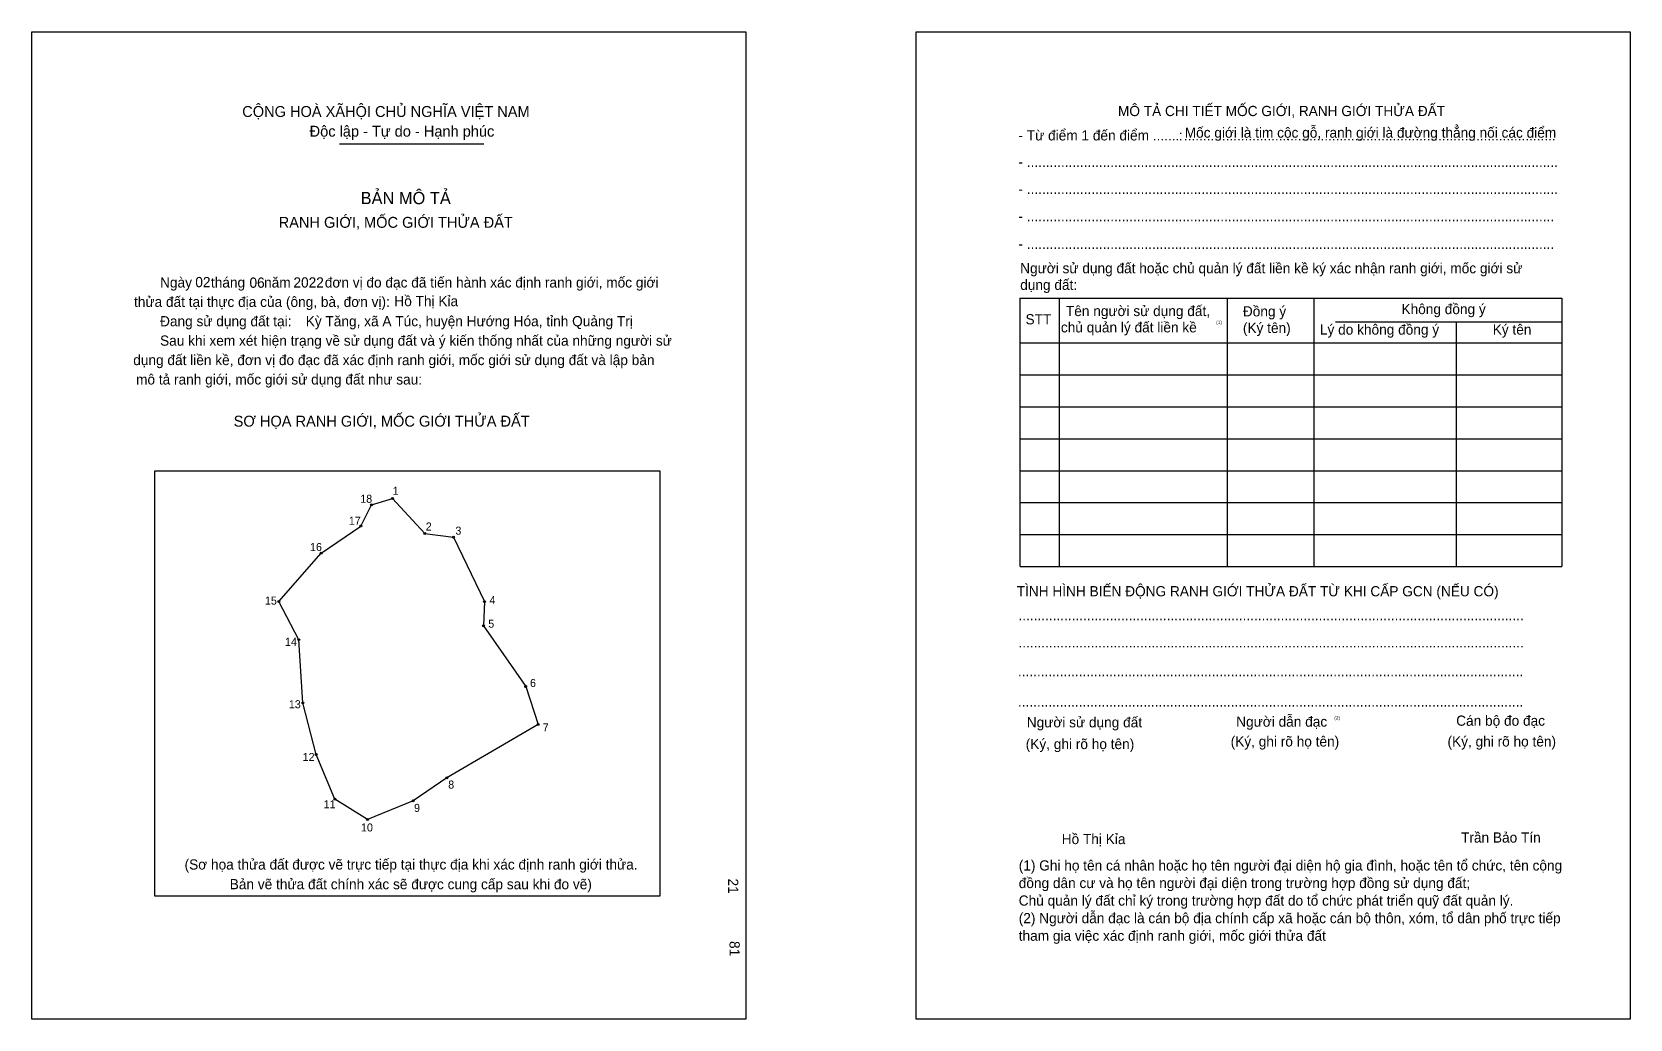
# Model space of a CAD drawing. Extents: x 549015 to 549945, y 1824748 to 1825323.
import ezdxf

# ---------------------------------------------------------------- set-up
doc = ezdxf.new("R2010")
doc.units = 0
for name, color, linetype in [('bmtKhungInTrang1', 7, 'Continuous'), ('bmtKhungInTrang2', 7, 'Continuous'), ('bmtNoiDung', 7, 'Continuous'), ('bmtTemplate', 7, 'Continuous'), ('CanhThua', 7, 'Continuous'), ('MocDinhThua', 7, 'Continuous'), ('SoHieuDinhThua', 7, 'Continuous')]:
    doc.layers.add(name, color=color, linetype=linetype)

msp = doc.modelspace()

# ---------------------------------------------------------------- linework, layer by layer
at = {"layer": 'bmtKhungInTrang1'}
msp.add_lwpolyline([(549014.51, 1825323.16), (549430.34, 1825323.16), (549430.34, 1824748.01), (549014.51, 1824748.01)], close=True, dxfattribs=at)
at = {"layer": 'bmtKhungInTrang2'}
msp.add_lwpolyline([(549529.51, 1825323.16), (549945.34, 1825323.16), (549945.34, 1824748.01), (549529.51, 1824748.01)], close=True, dxfattribs=at)
at = {"layer": 'bmtTemplate'}
for p, q in [((549193.7, 1825257.98), (549277.79, 1825257.98)), ((549612.92, 1825168.03), (549612.92, 1825011.67)), ((549710.75, 1825168.03), (549710.75, 1825011.67)), ((549761.07, 1825168.22), (549761.07, 1825011.67)), ((549905.53, 1825168.03), (549905.53, 1825011.67)), ((549773.84, 1825154.26), (549905.53, 1825154.26)), ((549590.12, 1825141.97), (549905.53, 1825141.97)), ((549590.12, 1825123.36), (549905.53, 1825123.36)), ((549590.12, 1825104.74), (549905.53, 1825104.74)), ((549590.12, 1825086.13), (549905.53, 1825086.13)), ((549590.12, 1825067.52), (549905.53, 1825067.52)), ((549590.12, 1825048.9), (549905.53, 1825048.9)), ((549590.12, 1825030.29), (549905.53, 1825030.29)), ((549590.12, 1825011.67), (549905.53, 1825011.67))]:
    msp.add_line(p, q, dxfattribs=at)
for points in [[(549589.92, 1825168.03), (549905.53, 1825168.03)], [(549589.92, 1825168.03), (549589.92, 1825011.67)], [(549844.14, 1825154.07), (549844.14, 1825011.67)]]:
    msp.add_lwpolyline(points, dxfattribs=at)
msp.add_lwpolyline([(549086.05, 1824819.64), (549086.05, 1825067.5), (549380.28, 1825067.5), (549380.28, 1824819.64)], close=True, dxfattribs=at)
at = {"layer": 'CanhThua'}
for p, q in [((549212.22, 1825047.57), (549224.58, 1825051.29)), ((549224.58, 1825051.29), (549243.36, 1825030.86)), ((549206.07, 1825035.29), (549212.22, 1825047.57)), ((549183.03, 1825019.54), (549206.07, 1825035.29)), ((549243.36, 1825030.86), (549260.07, 1825028.78)), ((549260.07, 1825028.78), (549278.07, 1824991.21)), ((549158.34, 1824991.25), (549183.03, 1825019.54)), ((549169.88, 1824969.05), (549158.34, 1824991.25)), ((549278.07, 1824991.21), (549277.49, 1824977.07)), ((549277.49, 1824977.07), (549302.08, 1824941.75)), ((549172.21, 1824932.18), (549169.88, 1824969.05)), ((549302.08, 1824941.75), (549309.3, 1824919.59)), ((549180.04, 1824902.21), (549172.21, 1824932.18)), ((549309.3, 1824919.59), (549256.14, 1824888.59)), ((549191, 1824876.18), (549180.04, 1824902.21)), ((549256.14, 1824888.59), (549236.51, 1824875.18)), ((549210.02, 1824864.3), (549191, 1824876.18)), ((549236.51, 1824875.18), (549210.02, 1824864.3))]:
    msp.add_line(p, q, dxfattribs=at)
at = {"layer": 'MocDinhThua'}
for centre in [(549224.58, 1825051.29), (549212.22, 1825047.57), (549206.07, 1825035.29), (549243.36, 1825030.86), (549260.07, 1825028.78), (549183.03, 1825019.54), (549158.34, 1824991.25), (549278.07, 1824991.21), (549277.49, 1824977.07), (549169.88, 1824969.05), (549302.08, 1824941.75), (549172.21, 1824932.18), (549309.3, 1824919.59), (549180.04, 1824902.21), (549256.14, 1824888.59), (549191, 1824876.18), (549236.51, 1824875.18), (549210.02, 1824864.3)]:
    msp.add_circle(centre, 0.561, dxfattribs=at)

# ---------------------------------------------------------------- texts
at = {"layer": 'bmtNoiDung'}
for s, height, p in [('02', 5.95, (549109.66, 1825174.44)), ('06', 5.95, (549141.21, 1825174.11)), ('2022', 5.95, (549166.81, 1825174.24)), ('Hồ Thị Kỉa', 5.95, (549225.59, 1825163.37)), ('Kỳ Tăng, xã A Túc, huyện Hướng Hóa, tỉnh Quảng Trị', 5.9499, (549173.97, 1825151.67)), ('Hồ Thị Kỉa', 5.95, (549614.31, 1824849.94))]:
    msp.add_text(s, height=height, dxfattribs=at).set_placement(p)
for s, p in [('21', (549419.98, 1824829.88)), ('81', (549420.83, 1824793.47))]:
    msp.add_text(s, height=5.95, rotation=270, dxfattribs=at).set_placement(p)
at = {"layer": 'bmtTemplate'}
for s, height, p in [('CỘNG HOÀ XÃHỘI CHỦ NGHĨA VIỆT NAM', 6.3465, (549136.99, 1825273.63)), ('MÔ TẢ CHI TIẾT MỐC GIỚI, RANH GIỚI THỬA ĐẤT', 5.9476, (549647.08, 1825274.14)), ('Độc lập - Tự do - Hạnh phúc', 6.3465, (549176.24, 1825262.15)), ('- Từ điểm 1 đến điểm .......', 5.9476, (549589.11, 1825259.95)), ('Mốc giới là tim cộc gỗ, ranh giới là đường thẳng nối các điểm', 5.9476, (549685.97, 1825261.53)), (':', 5.95, (549682.55, 1825259.95)), ('..................................................................................................', 5.9476, (549685.48, 1825259.95)), ('- ............................................................................................................................................', 5.94759, (549589.11, 1825244.54)), ('BẢN MÔ TẢ', 7.14, (549205.95, 1825222.82)), ('- ............................................................................................................................................', 5.94759, (549589.11, 1825228.72)), ('RANH GIỚI, MỐC GIỚI THỬA ĐẤT', 6.3465, (549158.21, 1825209.05)), ('- ...........................................................................................................................................', 5.94759, (549589.11, 1825212.89)), ('- ...........................................................................................................................................', 5.94759, (549589.11, 1825196.7)), ('Người sử dụng đất hoặc chủ quản lý đất liền kề ký xác nhận ranh giới, mốc giới sử', 5.9476, (549590.12, 1825182.55)), ('Ngày     tháng     năm         đơn vị đo đạc đã tiến hành xác định ranh giới, mốc giới ', 5.9499, (549089.12, 1825174.24)), ('dụng đất:', 5.948, (549590.12, 1825172.87)), ('thửa đất tại thực địa của (ông, bà, đơn vị):', 5.9499, (549073.95, 1825162.94)), ('Tên người sử dụng đất,', 5.9476, (549616.76, 1825157.61)), ('Đồng ý', 5.948, (549719.84, 1825157.42)), ('Không đồng ý', 5.9476, (549812.21, 1825158.73)), ('Đang sử dụng đất tại:', 5.9499, (549089.12, 1825151.64)), ('STT', 5.948, (549593.23, 1825152.77)), ('chủ quản lý đất liền kề', 5.9476, (549613.84, 1825148.1)), ('(1)', 1.983, (549704.3, 1825152.98)), ('(Ký tên)', 5.948, (549719.84, 1825147.75)), ('Lý do không đồng ý', 5.9476, (549764.71, 1825146.81)), ('Sau khi xem xét hiện trạng về sử dụng đất và ý kiến thống nhất của những người sử ', 5.9499, (549089.12, 1825140.34)), ('Ký tên', 5.948, (549865.36, 1825146.81)), ('dụng đất liền kề, đơn vị đo đạc đã xác định ranh giới, mốc giới sử dụng đất và lập bản', 5.9499, (549073.5, 1825129.04)), ('mô tả ranh giới, mốc giới sử dụng đất như sau:', 5.9499, (549075.14, 1825117.74)), ('SƠ HỌA RANH GIỚI, MỐC GIỚI THỬA ĐẤT', 6.3465, (549131.99, 1825093.2)), ('TÌNH HÌNH BIẾN ĐỘNG RANH GIỚI THỬA ĐẤT TỪ KHI CẤP GCN (NẾU CÓ)', 5.9476, (549588.11, 1824994.32)), ('.....................................................................................................................................', 5.95651, (549589.11, 1824980.32)), ('.....................................................................................................................................', 5.95651, (549589.11, 1824964.5)), ('.....................................................................................................................................', 5.95651, (549588.8, 1824947.74)), ('.....................................................................................................................................', 5.95651, (549588.8, 1824930.06)), ('Người sử dụng đất', 5.9476, (549593.96, 1824917.96)), ('Người dẫn đạc', 5.9476, (549715.95, 1824918.34)), ('(2)', 1.983, (549773.07, 1824922.44)), ('Cán bộ đo đạc', 5.9476, (549844.08, 1824918.9)), ('(Ký, ghi rõ họ tên)', 5.9476, (549593.35, 1824905.31)), ('(Ký, ghi rõ họ tên)', 5.9476, (549712.72, 1824906.8)), ('(Ký, ghi rõ họ tên)', 5.9476, (549839.02, 1824906.8)), ('Trần Bảo Tín', 5.9476, (549846.91, 1824850.82)), ('(Sơ họa thửa đất được vẽ trực tiếp tại thực địa khi xác định ranh giới thửa.', 5.9499, (549103.4, 1824835.13)), ('(1) Ghi họ tên cá nhân hoặc họ tên người đại diện hộ gia đình, hoặc tên tổ chức, tên cộng', 5.9476, (549589.28, 1824834.56)), ('Bản vẽ thửa đất chính xác sẽ được cung cấp sau khi đo vẽ)', 5.9499, (549129.71, 1824823.63)), ('đồng dân cư và họ tên người đại diện trong trường hợp đồng sử dụng đất;', 5.9476, (549589.28, 1824824.32)), ('Chủ quản lý đất chỉ ký trong trường hợp đất do tổ chức phát triển quỹ đất quản lý.', 5.9476, (549589.28, 1824814.08)), ('(2) Người dẫn đạc là cán bộ địa chính cấp xã hoặc cán bộ thôn, xóm, tổ dân phố trực tiếp', 5.9476, (549589.28, 1824803.85)), ('tham gia việc xác định ranh giới, mốc giới thửa đất', 5.9476, (549589.28, 1824793.61))]:
    msp.add_text(s, height=height, dxfattribs=at).set_placement(p)
at = {"layer": 'SoHieuDinhThua'}
for s, height, p in [('18', 4.675, (549205.72, 1825048.81)), ('1', 4.67, (549224.6, 1825053.46)), ('17', 4.675, (549199.07, 1825036.02)), ('2', 4.67, (549243.86, 1825032.67)), ('3', 4.67, (549261.13, 1825030.24)), ('16', 4.675, (549176.45, 1825020.7)), ('15', 4.675, (549150.2, 1824989.47)), ('4', 4.67, (549280.99, 1824989.82)), ('5', 4.67, (549280.29, 1824976.04)), ('14', 4.675, (549161.9, 1824965.46)), ('6', 4.67, (549304.59, 1824941.49)), ('13', 4.675, (549164.11, 1824929.1)), ('7', 4.67, (549312, 1824915.59)), ('12', 4.675, (549172.15, 1824898.37)), ('8', 4.67, (549256.96, 1824882.3)), ('11', 4.675, (549184.42, 1824870.81)), ('9', 4.67, (549237.06, 1824868.72)), ('10', 4.675, (549206.15, 1824857.31))]:
    msp.add_text(s, height=height, dxfattribs=at).set_placement(p)

doc.saveas('drawing.dxf')
